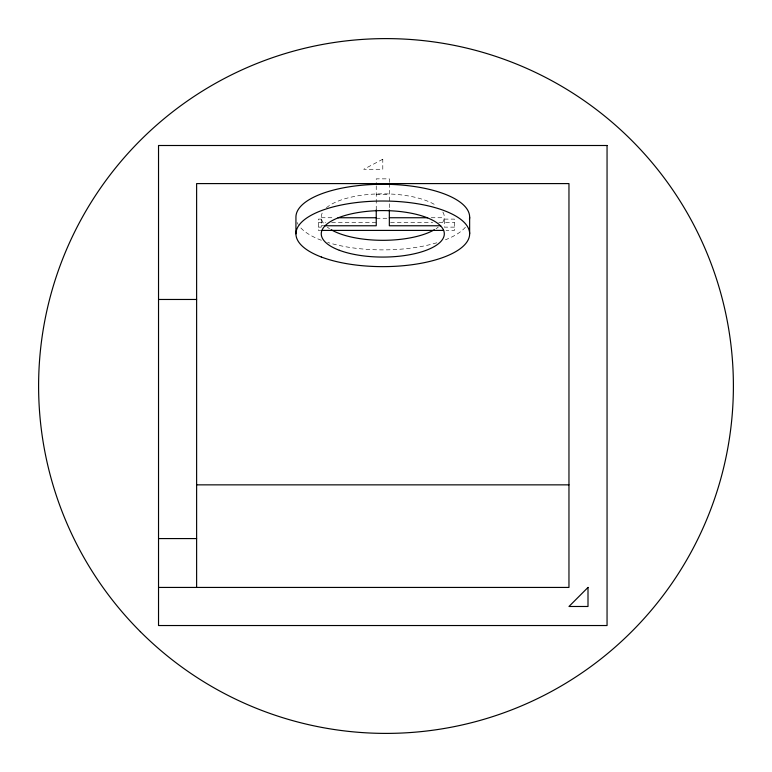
<?xml version="1.0" encoding="UTF-8"?>
<svg xmlns="http://www.w3.org/2000/svg" width="772" height="772" viewBox="0 0 772 772"><rect width="100%" height="100%" fill="white"/><g stroke="black" fill="none" stroke-linecap="round" stroke-linejoin="round"><path stroke-width="0.58" stroke-dasharray="3.86 2.9" d="M376.244 194.486L389.339 194.486M321.268 217.743L334.421 217.743M431.162 217.743L444.305 217.743M376.244 218.264L388.152 218.264M321.268 219.113L318.344 219.113L318.344 230.403L320.756 230.403M444.305 219.113L454.476 219.113L454.476 230.403L446.042 230.403M318.344 222.384L325.581 222.384M331.613 222.384L376.244 222.384M390.545 222.384L432.764 222.384M438.795 222.384L454.476 222.384M321.268 225.762L323.661 225.762M318.344 227.132L321.268 227.132L321.268 217.077M454.476 227.132L444.305 227.132L444.305 217.077M389.339 182.385L389.339 178.853L376.244 178.853L376.244 184.749M389.339 183.495L389.339 209.945M376.244 185.849L376.244 209.945M438.207 227.171A61.519 23.237 0 0 1 436.064 228.695M329.519 228.695A61.519 23.237 0 0 1 327.367 227.171M323.372 223.089A61.519 23.237 0 0 1 323.372 211.065M326.411 207.784A61.519 23.237 0 0 1 379.341 193.869A61.519 23.237 0 0 1 436.064 205.458M442.848 212.039A61.519 23.237 0 0 1 442.211 223.089M465.4 227.209A86.85 32.81 0 0 1 445.415 239.812M436.788 242.775A86.85 32.81 0 0 1 327.685 242.437M321.374 240.275A86.85 32.81 0 0 1 298.899 225.569M298.214 224.536A86.85 32.81 0 0 1 297.104 222.433M382.787 159.225L363.747 169.28L382.787 169.28L382.787 159.225"/><path stroke-width="1.16" d="M338.001 217.743L376.244 217.743M389.339 217.743L427.582 217.743M324.858 225.762L376.244 225.762L376.244 209.945M440.725 225.762L389.339 225.762L389.339 209.945M321.953 230.403L443.63 230.403M158.53 299.468L196.619 299.468M196.619 484.855L568.964 484.855M158.53 538.576L196.619 538.576M158.53 587.434L568.964 587.434L568.964 183.591L196.619 183.591L196.619 587.434M469.637 217.077L469.637 233.829M295.937 233.829L295.937 217.077A86.85 32.81 0 0 1 385.624 184.286A86.85 32.81 0 0 1 469.453 219.209M434.395 229.728A61.519 23.237 0 0 1 331.188 229.728M588.003 587.434L568.964 606.483L588.003 606.483L588.003 587.434M607.053 145.503L158.53 145.503L158.53 625.532L607.053 625.532L607.053 145.503M339.294 250.263A61.519 23.237 0 0 0 442.211 239.841A61.519 23.237 0 0 0 366.864 211.383A61.519 23.237 0 0 0 339.294 250.263M140.35 631.65A347.4 347.4 0 0 0 721.559 475.909A347.4 347.4 0 0 0 296.091 50.441A347.4 347.4 0 0 0 140.35 631.65M321.374 257.028A86.85 32.81 0 0 0 466.684 242.321A86.85 32.81 0 0 0 360.312 202.139A86.85 32.81 0 0 0 321.374 257.028"/></g></svg>
